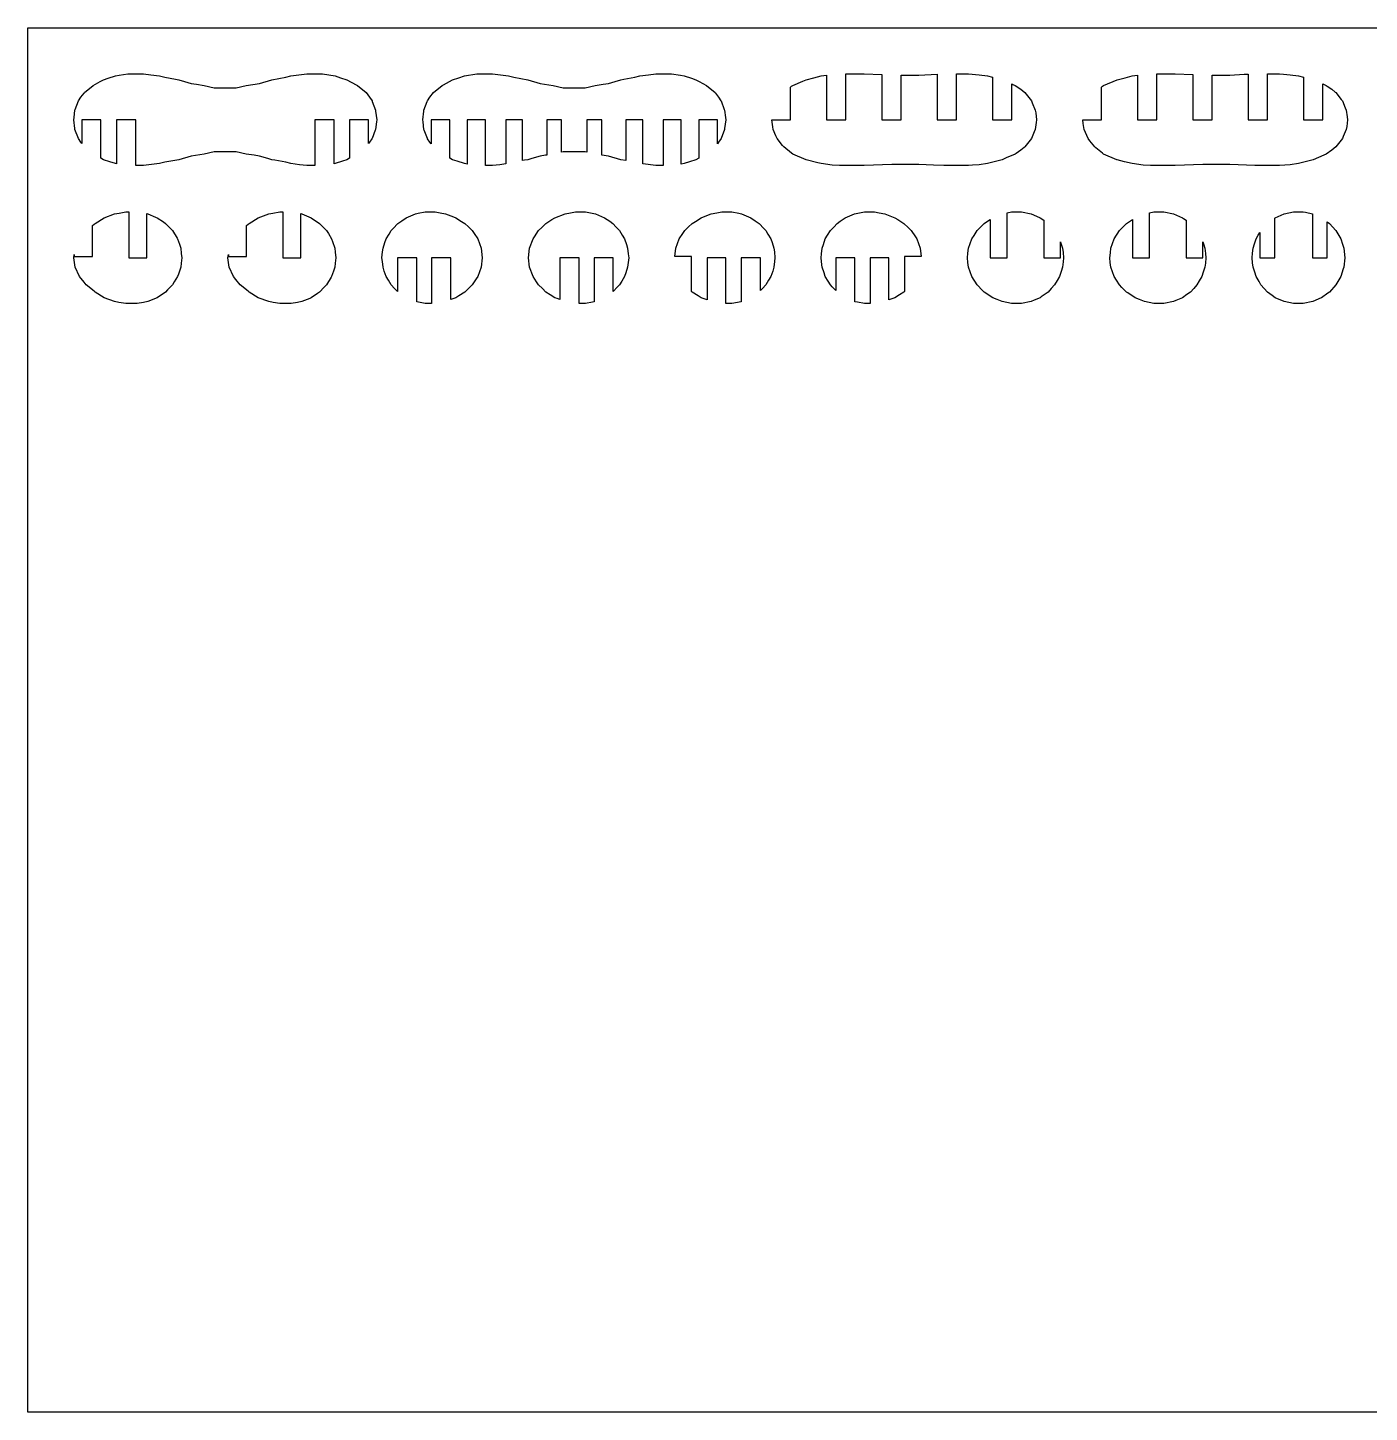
# Model space of a CAD drawing. Header units: metres. Extents: x 0 to 600, y 0 to 300.
# Drawn here: x 0 to 290.7, y 0 to 300 of the extents above; entities that cross this region are included whole.
import ezdxf

# ---------------------------------------------------------------- set-up
doc = ezdxf.new("R2010")
doc.units = ezdxf.units.M

msp = doc.modelspace()

# ---------------------------------------------------------------- linework, layer by layer
at = {"layer": 'C-11'}
for p, q in [((165.757722, 287.486229), (167.959816, 288.420254)), ((167.959816, 288.420254), (168.654804, 288.715035)), ((168.654804, 288.715035), (170.31157, 289.145667)), ((170.31157, 289.145667), (171.926201, 289.565346)), ((171.926201, 289.565346), (173.098159, 289.710774)), ((173.098159, 289.710774), (173.098159, 280.054781)), ((177.265986, 280.054781), (177.265986, 290)), ((177.265986, 290), (181.153298, 290)), ((181.153298, 290), (181.223965, 289.993979)), ((181.223965, 289.993979), (185.083997, 289.829606)), ((185.083997, 289.829606), (185.083997, 280.054781)), ((189.251824, 289.740454), (190.918361, 289.743608)), ((189.251824, 280.054781), (189.251824, 289.740454)), ((190.918361, 289.743608), (193.065681, 289.747672)), ((190.918361, 289.743608), (190.918361, 289.743608)), ((193.065681, 289.747672), (197.069834, 289.933007)), ((197.069834, 289.933007), (197.069834, 280.054781)), ((201.237662, 280.054781), (201.237662, 290)), ((201.237662, 290), (203.833628, 290)), ((203.833628, 290), (206.17452, 289.792465)), ((206.17452, 289.792465), (207.960719, 289.565346)), ((207.960719, 289.565346), (209.055672, 289.273719)), ((209.055672, 289.273719), (209.055672, 280.054781)), ((165.280149, 287.135227), (165.51665, 287.329925)), ((165.280149, 280.054781), (165.280149, 287.135227)), ((165.51665, 287.329925), (165.757722, 287.486229)), ((213.2235, 280.054781), (213.2235, 287.815299)), ((213.2235, 287.815299), (213.488932, 287.699937)), ((213.488932, 287.699937), (213.980643, 287.486229)), ((213.980643, 287.486229), (215.205669, 286.672355)), ((215.205669, 286.672355), (216.089998, 285.932634)), ((216.089998, 285.932634), (217.477854, 284.122148)), ((217.477854, 284.122148), (217.665942, 283.68616)), ((217.665942, 283.68616), (218.335593, 282.133898)), ((218.335593, 282.133898), (218.418215, 281.541833)), ((161.464178, 278.493894), (161.242851, 280.054781)), ((161.242851, 280.054781), (161.242851, 280.054781)), ((161.242851, 280.054781), (165.280149, 280.054781)), ((173.098159, 280.054781), (177.265986, 280.054781)), ((185.083997, 280.054781), (189.251824, 280.054781)), ((197.069834, 280.054781), (201.237662, 280.054781)), ((209.055672, 280.054781), (213.2235, 280.054781)), ((218.53952, 279.436985), (218.335593, 277.975664)), ((218.418215, 281.541833), (218.625733, 280.054781)), ((218.625733, 280.054781), (218.53952, 279.436985)), ((161.464177, 278.493893), (161.464178, 278.493894)), ((161.537658, 277.975664), (161.464177, 278.493893)), ((162.142902, 276.594891), (161.537658, 277.975664)), ((162.409183, 275.987414), (162.142902, 276.594891)), ((218.1099, 277.452506), (217.477854, 275.987414)), ((218.335593, 277.975664), (218.1099, 277.452506)), ((163.566144, 274.502015), (162.409183, 275.987414)), ((163.819349, 274.176929), (163.566144, 274.502015)), ((165.51665, 272.779637), (163.819349, 274.176929)), ((215.205669, 273.437207), (214.199635, 272.768825)), ((215.95543, 274.064365), (215.205669, 273.437207)), ((216.089999, 274.176929), (215.95543, 274.064365)), ((217.217894, 275.64829), (216.089999, 274.176929)), ((217.477854, 275.987414), (217.217894, 275.64829)), ((165.757722, 272.623332), (165.51665, 272.779637)), ((168.654804, 271.394526), (165.757722, 272.623332)), ((171.236354, 270.723523), (168.654804, 271.394526)), ((171.926201, 270.544216), (171.236354, 270.723523)), ((171.236354, 270.723523), (171.236354, 270.723523)), ((174.314495, 270.247853), (171.926201, 270.544216)), ((175.937659, 270.109562), (174.314495, 270.247853)), ((181.153298, 270.109562), (175.937659, 270.109562)), ((181.223965, 270.115583), (181.153298, 270.109562)), ((187.265842, 270.372867), (181.223965, 270.115583)), ((190.589397, 270.366577), (187.265842, 270.372867)), ((193.065681, 270.36189), (190.589397, 270.366577)), ((196.240366, 270.214947), (193.065681, 270.36189)), ((198.517197, 270.109562), (196.240366, 270.214947)), ((196.240366, 270.214947), (196.240366, 270.214947)), ((203.833628, 270.109562), (198.517197, 270.109562)), ((204.724122, 270.18851), (203.833628, 270.109562)), ((206.17452, 270.317097), (204.724122, 270.18851)), ((207.960719, 270.544216), (206.17452, 270.317097)), ((210.009757, 271.089951), (207.960719, 270.544216)), ((211.153331, 271.394527), (210.009757, 271.089951)), ((210.009757, 271.089951), (210.009757, 271.089951)), ((212.022919, 271.772467), (211.153331, 271.394527)), ((213.980643, 272.623332), (212.022919, 271.772467)), ((214.199635, 272.768825), (213.980643, 272.623332))]:
    msp.add_line(p, q, dxfattribs=at)
at = {"layer": 'C-2'}
for p, q in [((233.140603, 287.486229), (236.037685, 288.715035)), ((236.037685, 288.715035), (237.773751, 289.166278)), ((237.773751, 289.166278), (239.309082, 289.565346)), ((239.309082, 289.565346), (240.48104, 289.710774)), ((240.48104, 289.710774), (240.48104, 280.054781)), ((244.648868, 280.054781), (244.648868, 290)), ((244.648868, 290), (248.536179, 290)), ((248.536179, 290), (248.606846, 289.993979)), ((248.606846, 289.993979), (252.466878, 289.829606)), ((252.466878, 289.829606), (252.466878, 280.054781)), ((256.634706, 289.740454), (257.972278, 289.742985)), ((256.634706, 280.054781), (256.634706, 289.740454)), ((257.972278, 289.742985), (260.448563, 289.747672)), ((260.448563, 289.747672), (263.623247, 289.894615)), ((263.623247, 289.894615), (264.452716, 289.933007)), ((263.623247, 289.894615), (263.623247, 289.894615)), ((264.452716, 289.933007), (264.452716, 280.054781)), ((268.620543, 280.054781), (268.620543, 290)), ((268.620543, 290), (271.21651, 290)), ((271.21651, 290), (272.107004, 289.921052)), ((272.107004, 289.921052), (273.557401, 289.792465)), ((273.557401, 289.792465), (275.3436, 289.565346)), ((275.3436, 289.565346), (276.438554, 289.273719)), ((276.438554, 289.273719), (276.438554, 280.054781)), ((232.66303, 287.135227), (232.899531, 287.329925)), ((232.66303, 280.054781), (232.66303, 287.135227)), ((232.899531, 287.329925), (233.140603, 287.486229)), ((280.606381, 280.054781), (280.606381, 287.815299)), ((280.606381, 287.815299), (281.363524, 287.486229)), ((281.363524, 287.486229), (281.582516, 287.340737)), ((281.582516, 287.340737), (282.588551, 286.672355)), ((282.588551, 286.672355), (283.338311, 286.045197)), ((283.338311, 286.045197), (283.47288, 285.932633)), ((283.47288, 285.932633), (284.600775, 284.461273)), ((284.600775, 284.461273), (284.860736, 284.122148)), ((284.860736, 284.122148), (285.492781, 282.657056)), ((285.492781, 282.657056), (285.718475, 282.133898)), ((285.718475, 282.133898), (285.922401, 280.672577)), ((228.736867, 279.270999), (228.625733, 280.054781)), ((228.625733, 280.054781), (232.66303, 280.054781)), ((228.92054, 277.975664), (228.736867, 279.270999)), ((240.48104, 280.054781), (244.648868, 280.054781)), ((252.466878, 280.054781), (256.634706, 280.054781)), ((264.452716, 280.054781), (268.620543, 280.054781)), ((276.438554, 280.054781), (280.606381, 280.054781)), ((286.008614, 280.054781), (285.801097, 278.567729)), ((285.922401, 280.672577), (286.008614, 280.054781)), ((229.216065, 277.301471), (228.92054, 277.975664)), ((229.792065, 275.987414), (229.216065, 277.301471)), ((285.048824, 276.423403), (284.860736, 275.987414)), ((285.718475, 277.975664), (285.048824, 276.423403)), ((285.801097, 278.567729), (285.718475, 277.975664)), ((230.157756, 275.517909), (229.792065, 275.987414)), ((231.20223, 274.176929), (230.157756, 275.517909)), ((231.467572, 273.958488), (231.20223, 274.176929)), ((232.899531, 272.779637), (231.467572, 273.958488)), ((282.58855, 273.437206), (281.363524, 272.623333)), ((283.472879, 274.176927), (282.58855, 273.437206)), ((284.860736, 275.987414), (283.472879, 274.176927)), ((233.140603, 272.623333), (232.899531, 272.779637)), ((236.025329, 271.399767), (233.140603, 272.623333)), ((236.037685, 271.394526), (236.025329, 271.399767)), ((236.025329, 271.399767), (236.025329, 271.399767)), ((237.694451, 270.963895), (236.037685, 271.394526)), ((239.309082, 270.544216), (237.694451, 270.963895)), ((241.697377, 270.247853), (239.309082, 270.544216)), ((243.32054, 270.109562), (241.697377, 270.247853)), ((248.536179, 270.109562), (243.32054, 270.109562)), ((248.606846, 270.115583), (248.536179, 270.109562)), ((254.648723, 270.372867), (248.606846, 270.115583)), ((258.301242, 270.365954), (254.648723, 270.372867)), ((260.448563, 270.36189), (258.301242, 270.365954)), ((258.301242, 270.365954), (258.301242, 270.365954)), ((265.900079, 270.109562), (260.448563, 270.36189)), ((271.216509, 270.109562), (265.900079, 270.109562)), ((273.557401, 270.317097), (271.216509, 270.109562)), ((275.3436, 270.544216), (273.557401, 270.317097)), ((278.536212, 271.394526), (275.3436, 270.544216)), ((280.871813, 272.409625), (278.536212, 271.394526)), ((281.363524, 272.623333), (280.871813, 272.409625))]:
    msp.add_line(p, q, dxfattribs=at)
at = {"layer": 'C-4'}
for p, q in [((14.589771, 257.595791), (16.587725, 258.824597)), ((16.587725, 258.824597), (18.843822, 259.674908)), ((18.843822, 259.674908), (19.800443, 259.847036)), ((19.800443, 259.847036), (21.259462, 260.109562)), ((19.800443, 259.847036), (19.800443, 259.847036)), ((21.259462, 260.109562), (21.891788, 260.109562)), ((21.891788, 260.109562), (21.891788, 250.164343)), ((25.825533, 250.164343), (25.825533, 259.718062)), ((25.825533, 259.718062), (26.041326, 259.674908)), ((26.041326, 259.674908), (27.725446, 258.969449)), ((27.725446, 258.969449), (28.071245, 258.824597)), ((28.071245, 258.824597), (29.394382, 257.920152)), ((14.039708, 257.129898), (14.391121, 257.40903)), ((14.039708, 250.443304), (14.039708, 257.129898)), ((14.391121, 257.40903), (14.589771, 257.595791)), ((29.394382, 257.920152), (29.868899, 257.595791)), ((29.868899, 257.595791), (30.85372, 256.566742)), ((30.85372, 256.566742), (31.355722, 256.042195)), ((31.355722, 256.042195), (32.362786, 254.401101)), ((32.362786, 254.401101), (32.362786, 254.401101)), ((32.362786, 254.401101), (32.466734, 254.231709)), ((32.466734, 254.231709), (32.860051, 253.092816)), ((32.860051, 253.092816), (33.153375, 252.24346)), ((33.153375, 252.24346), (33.282705, 251.085766)), ((10, 250.164343), (10.105963, 250.885382)), ((10.305543, 248.085226), (10, 250.164343)), ((10.105963, 250.885382), (10.105963, 250.443304)), ((10.105963, 250.443304), (14.039708, 250.443304)), ((21.891788, 250.164343), (25.825533, 250.164343)), ((33.385641, 250.164343), (33.255407, 248.998553)), ((33.282705, 251.085766), (33.385641, 250.164343)), ((11.208816, 246.096976), (10.305543, 248.085226)), ((12.211618, 244.854742), (11.208816, 246.096976)), ((32.466734, 246.096976), (31.763128, 244.950391)), ((32.64915, 246.625183), (32.466734, 246.096976)), ((33.153375, 248.085226), (32.649149, 246.625184)), ((32.649149, 246.625184), (32.64915, 246.625183)), ((33.255407, 248.998553), (33.153375, 248.085226)), ((12.670342, 244.28649), (12.211618, 244.854742)), ((14.391121, 242.919656), (12.670342, 244.28649)), ((30.306353, 243.189995), (29.868899, 242.732894)), ((31.355722, 244.28649), (30.306353, 243.189995)), ((31.763128, 244.950391), (31.355722, 244.28649)), ((14.589771, 242.732894), (14.391121, 242.919656)), ((16.587725, 241.504088), (14.589771, 242.732894)), ((18.843822, 240.653778), (16.587725, 241.504088)), ((19.744852, 240.491653), (18.843822, 240.653778)), ((21.259462, 240.219124), (19.744852, 240.491653)), ((19.744852, 240.491653), (19.744852, 240.491653)), ((23.729066, 240.219124), (21.259462, 240.219124)), ((25.113513, 240.468232), (23.729066, 240.219124)), ((26.041326, 240.653778), (25.113513, 240.468232)), ((28.071245, 241.504088), (26.041326, 240.653778)), ((29.868899, 242.732894), (28.071245, 241.504088))]:
    msp.add_line(p, q, dxfattribs=at)
at = {"layer": 'C-5'}
for p, q in [((207.541738, 257.790309), (208.570991, 258.472742)), ((208.570991, 258.472742), (208.570991, 250.164343)), ((212.221609, 259.90487), (213.20384, 260.109562)), ((212.221609, 250.164343), (212.221609, 259.90487)), ((213.20384, 260.109562), (215.336154, 260.109562)), ((215.336154, 260.109562), (217.421872, 259.674908)), ((217.421872, 259.674908), (218.5931, 259.163653)), ((218.5931, 259.163653), (219.369839, 258.824597)), ((219.369839, 258.824597), (220.156611, 258.264165)), ((220.156611, 258.264165), (220.156611, 250.164343)), ((204.570115, 254.231709), (205.061949, 255.00913)), ((205.061949, 255.00913), (205.715517, 256.042195)), ((205.061949, 255.00913), (205.061949, 255.00913)), ((205.715517, 256.042195), (206.1208, 256.452964)), ((206.1208, 256.452964), (207.248364, 257.595791)), ((207.248364, 257.595791), (207.541738, 257.790309)), ((203.739521, 251.178123), (203.862218, 252.24346)), ((203.862218, 252.24346), (204.570115, 254.231709)), ((223.807229, 250.164343), (223.807229, 253.569812)), ((223.807229, 253.569812), (223.886319, 253.331163)), ((223.886319, 253.331163), (224.246792, 252.24346)), ((224.246792, 252.24346), (224.345733, 251.320549)), ((203.622763, 250.164343), (203.739521, 251.178123)), ((203.744272, 249.109316), (203.622763, 250.164343)), ((203.862218, 248.085226), (203.744272, 249.109316)), ((208.570991, 250.164343), (212.221609, 250.164343)), ((220.156611, 250.164343), (223.807229, 250.164343)), ((224.370276, 249.237096), (224.246792, 248.085226)), ((224.345733, 251.320549), (224.469681, 250.164343)), ((224.469681, 250.164343), (224.370276, 249.237096)), ((204.570115, 246.096976), (203.862218, 248.085226)), ((205.715517, 244.28649), (204.570115, 246.096976)), ((223.587873, 246.096976), (223.070477, 245.218367)), ((223.943974, 247.171488), (223.587873, 246.096976)), ((224.246792, 248.085226), (223.943974, 247.171488)), ((206.902034, 243.083913), (205.715517, 244.28649)), ((207.248364, 242.732894), (206.902034, 243.083913)), ((206.902034, 243.083913), (206.902034, 243.083913)), ((221.774092, 243.472427), (221.094917, 242.732894)), ((222.521713, 244.28649), (221.774092, 243.472427)), ((223.070477, 245.218367), (222.521713, 244.28649)), ((209.101664, 241.504088), (207.248364, 242.732894)), ((210.091614, 241.10186), (209.101664, 241.504088)), ((211.11812, 240.653778), (210.091614, 241.10186)), ((213.20384, 240.219124), (211.11812, 240.653778)), ((215.336154, 240.219124), (213.20384, 240.219124)), ((217.421872, 240.653778), (215.336154, 240.219124)), ((218.114922, 240.956302), (217.421872, 240.653778)), ((219.369839, 241.504088), (218.114922, 240.956302)), ((219.618787, 241.681419), (219.369839, 241.504088)), ((221.094917, 242.732894), (219.618787, 241.681419)), ((219.618787, 241.681419), (219.618787, 241.681419))]:
    msp.add_line(p, q, dxfattribs=at)
at = {"layer": 'C-6'}
for p, q in [((270.204175, 258.727585), (270.33828, 258.824597)), ((270.204175, 250.164343), (270.204175, 258.727585)), ((270.33828, 258.824597), (272.256392, 259.674908)), ((272.256392, 259.674908), (274.310145, 260.109562)), ((274.310145, 260.109562), (276.409779, 260.109562)), ((276.409779, 260.109562), (276.902195, 260.005347)), ((276.902195, 260.005347), (278.381485, 259.692272)), ((278.381485, 259.692272), (278.381485, 250.164343)), ((266.184895, 254.231709), (266.648197, 255.030709)), ((266.648197, 255.030709), (266.987994, 255.616714)), ((266.987994, 255.616714), (266.987994, 250.164343)), ((281.597666, 250.164343), (281.597666, 257.944918)), ((281.597666, 257.944918), (282.080282, 257.595791)), ((282.080282, 257.595791), (283.485212, 256.042195)), ((283.485212, 256.042195), (283.667326, 255.728125)), ((283.667326, 255.728125), (284.535029, 254.23171)), ((265.423808, 251.179956), (265.536071, 252.24346)), ((265.536071, 252.24346), (265.841002, 253.177886)), ((265.841002, 253.177886), (266.184895, 254.231709)), ((284.535029, 254.23171), (284.895823, 253.126094)), ((284.895823, 253.126094), (284.895823, 253.126095)), ((284.895823, 253.126095), (285.183852, 252.24346)), ((285.183852, 252.24346), (285.403323, 250.164343)), ((265.3166, 250.164343), (265.423808, 251.179956)), ((265.430462, 249.085696), (265.3166, 250.164343)), ((265.423808, 251.179956), (265.423808, 251.179956)), ((265.536071, 248.085226), (265.430462, 249.085696)), ((265.430462, 249.085696), (265.430462, 249.085696)), ((266.987994, 250.164343), (270.204175, 250.164343)), ((278.381485, 250.164343), (281.597666, 250.164343)), ((285.403323, 250.164343), (285.183852, 248.085226)), ((265.87038, 247.060771), (265.536071, 248.085226)), ((266.184895, 246.096976), (265.87038, 247.060771)), ((266.816514, 245.007703), (266.184895, 246.096976)), ((284.535029, 246.096977), (283.485212, 244.28649)), ((285.075249, 247.752424), (284.535029, 246.096977)), ((285.183852, 248.085226), (285.075249, 247.752424)), ((267.234712, 244.28649), (266.816514, 245.007703)), ((266.816514, 245.007703), (266.816514, 245.007703)), ((268.639641, 242.732894), (267.234712, 244.28649)), ((283.485212, 244.28649), (282.080282, 242.732894)), ((269.67091, 241.986868), (268.639641, 242.732894)), ((270.33828, 241.504088), (269.67091, 241.986868)), ((269.67091, 241.986868), (269.67091, 241.986868)), ((272.256392, 240.653778), (270.33828, 241.504088)), ((274.310145, 240.219124), (272.256392, 240.653778)), ((276.409779, 240.219124), (274.310145, 240.219124)), ((278.46353, 240.653778), (276.409779, 240.219124)), ((280.265278, 241.452503), (278.46353, 240.653778)), ((280.381642, 241.504088), (280.265278, 241.452503)), ((280.265278, 241.452503), (280.265278, 241.452503)), ((281.734926, 242.483062), (280.381642, 241.504088)), ((282.080282, 242.732894), (281.734926, 242.483062))]:
    msp.add_line(p, q, dxfattribs=at)
at = {"layer": 'C-8'}
for p, q in [((238.095282, 257.595791), (239.417909, 258.472742)), ((239.417909, 258.472742), (239.417909, 250.164343)), ((243.068528, 259.90487), (244.050758, 260.109562)), ((243.068528, 250.164343), (243.068528, 259.90487)), ((244.050758, 260.109562), (246.183072, 260.109562)), ((246.183072, 260.109562), (248.26879, 259.674908)), ((248.26879, 259.674908), (248.961841, 259.372383)), ((248.961841, 259.372383), (250.216757, 258.824597)), ((250.216757, 258.824597), (250.465705, 258.647267)), ((250.465705, 258.647267), (250.465705, 258.647266)), ((250.465705, 258.647266), (251.003529, 258.264164)), ((251.003529, 258.264164), (251.003529, 250.164343)), ((235.417033, 254.231709), (236.562435, 256.042195)), ((236.562435, 256.042195), (237.748952, 257.244773)), ((237.748952, 257.244773), (238.095282, 257.595791)), ((237.748952, 257.244773), (237.748952, 257.244773)), ((234.59119, 251.21937), (234.709136, 252.24346)), ((234.709136, 252.24346), (235.417033, 254.231709)), ((254.654147, 250.164343), (254.654147, 253.569816)), ((254.654147, 253.569816), (254.790892, 253.157198)), ((254.790892, 253.157198), (255.09371, 252.24346)), ((255.09371, 252.24346), (255.217194, 251.09159)), ((234.469681, 250.164343), (234.59119, 251.21937)), ((234.586439, 249.150563), (234.469681, 250.164343)), ((234.709136, 248.085226), (234.586439, 249.150563)), ((239.417909, 250.164343), (243.068528, 250.164343)), ((251.003529, 250.164343), (254.654147, 250.164343)), ((255.192651, 249.008136), (255.09371, 248.085226)), ((255.3166, 250.164343), (255.192651, 249.008136)), ((255.217194, 251.09159), (255.3166, 250.164343)), ((235.417033, 246.096976), (234.709136, 248.085226)), ((235.908867, 245.319556), (235.417033, 246.096976)), ((254.434791, 246.096976), (253.872901, 245.142809)), ((254.733237, 246.997523), (254.434791, 246.096976)), ((255.09371, 248.085226), (254.733237, 246.997523)), ((236.562435, 244.28649), (235.908867, 245.319556)), ((235.908867, 245.319556), (235.908867, 245.319556)), ((237.111796, 243.729694), (236.562435, 244.28649)), ((238.095282, 242.732894), (237.111796, 243.729694)), ((237.111796, 243.729694), (237.111796, 243.729694)), ((252.661141, 243.516125), (251.941835, 242.732894)), ((253.368632, 244.28649), (252.661141, 243.516125)), ((253.872901, 245.142809), (253.368632, 244.28649)), ((238.388657, 242.538377), (238.095282, 242.732894)), ((239.948582, 241.504088), (238.388657, 242.538377)), ((240.938533, 241.10186), (239.948582, 241.504088)), ((241.965038, 240.653778), (240.938533, 241.10186)), ((244.050758, 240.219124), (241.965038, 240.653778)), ((246.183072, 240.219124), (244.050758, 240.219124)), ((248.26879, 240.653778), (246.183072, 240.219124)), ((248.768028, 240.871701), (248.26879, 240.653778)), ((250.216757, 241.504088), (248.768028, 240.871702)), ((248.768028, 240.871702), (248.768028, 240.871701)), ((251.159941, 242.175936), (250.216757, 241.504088)), ((251.941835, 242.732894), (251.159941, 242.175936))]:
    msp.add_line(p, q, dxfattribs=at)
at = {"layer": 'C-9'}
for p, q in [((47.975412, 257.595791), (49.973366, 258.824597)), ((49.973366, 258.824597), (52.229463, 259.674908)), ((52.229463, 259.674908), (53.130493, 259.837033)), ((53.130493, 259.837033), (54.645103, 260.109562)), ((53.130493, 259.837033), (53.130493, 259.837033)), ((54.645103, 260.109562), (55.277429, 260.109562)), ((55.277429, 260.109562), (55.277429, 250.164343)), ((59.211174, 250.164343), (59.211174, 259.718062)), ((59.211174, 259.718062), (59.426967, 259.674908)), ((59.426967, 259.674908), (61.456886, 258.824597)), ((61.456886, 258.824597), (63.25454, 257.595791)), ((47.425349, 257.129898), (47.776763, 257.40903)), ((47.425349, 250.443304), (47.425349, 257.129898)), ((47.776763, 257.40903), (47.975412, 257.595791)), ((63.25454, 257.595791), (63.691994, 257.138691)), ((63.691994, 257.138691), (64.741363, 256.042195)), ((64.741363, 256.042195), (65.148769, 255.378295)), ((65.148769, 255.378295), (65.852376, 254.23171)), ((65.852376, 254.23171), (66.034791, 253.703502)), ((66.034791, 253.703502), (66.034791, 253.703502)), ((66.034791, 253.703502), (66.539016, 252.24346)), ((66.539016, 252.24346), (66.641048, 251.330134)), ((43.385641, 250.164343), (43.491604, 250.885382)), ((43.691185, 248.085226), (43.385641, 250.164343)), ((43.491604, 250.885382), (43.491604, 250.443304)), ((43.491604, 250.443304), (47.425349, 250.443304)), ((55.277429, 250.164343), (59.211174, 250.164343)), ((66.641646, 249.003912), (66.539016, 248.085226)), ((66.641048, 251.330134), (66.771283, 250.164343)), ((66.771283, 250.164343), (66.641645, 249.003912)), ((66.641645, 249.003912), (66.641646, 249.003912)), ((44.594457, 246.096976), (43.691185, 248.085226)), ((45.125792, 245.438777), (44.594457, 246.096976)), ((65.852376, 246.096976), (65.748427, 245.927584)), ((66.245693, 247.23587), (65.852376, 246.096976)), ((66.539016, 248.085226), (66.245693, 247.23587)), ((46.055982, 244.286492), (45.125792, 245.438777)), ((47.776763, 242.919656), (46.055982, 244.286492)), ((64.239361, 243.761944), (63.25454, 242.732894)), ((64.741363, 244.28649), (64.239361, 243.761944)), ((65.748427, 245.927585), (64.741363, 244.28649)), ((65.748427, 245.927584), (65.748427, 245.927585)), ((47.975412, 242.732894), (47.776763, 242.919656)), ((49.973366, 241.504088), (47.975412, 242.732894)), ((52.229463, 240.653778), (49.973366, 241.504088)), ((53.186084, 240.48165), (52.229463, 240.653778)), ((54.645103, 240.219124), (53.186084, 240.48165)), ((53.186084, 240.48165), (53.186084, 240.48165)), ((57.114708, 240.219124), (54.645103, 240.219124)), ((58.499155, 240.468232), (57.114708, 240.219124)), ((59.426967, 240.653778), (58.499155, 240.468232)), ((61.111088, 241.359237), (59.426967, 240.653778)), ((61.456886, 241.504088), (61.111088, 241.359237)), ((62.780023, 242.408533), (61.456886, 241.504088)), ((63.25454, 242.732894), (62.780023, 242.408533))]:
    msp.add_line(p, q, dxfattribs=at)
at = {"layer": 'sheet_boundary'}
for p, q in [((0, 300), (600, 300)), ((0, 0), (0, 300)), ((600, 0), (0, 0))]:
    msp.add_line(p, q, dxfattribs=at)
at = {"layer": 'Y-2'}
for p, q in [((14.176083, 287.486229), (15.70938, 288.318658)), ((15.70938, 288.318658), (16.439491, 288.715035)), ((16.439491, 288.715035), (17.423636, 289.042452)), ((17.423636, 289.042452), (18.995344, 289.565346)), ((17.423636, 289.042452), (17.423636, 289.042452)), ((18.995344, 289.565346), (19.797341, 289.692728)), ((19.797341, 289.692728), (21.731934, 290)), ((21.731934, 290), (25.107679, 290)), ((25.107679, 290), (26.704611, 289.799384)), ((26.704611, 289.799384), (26.704611, 289.799384)), ((26.704611, 289.799384), (28.56759, 289.565346)), ((28.56759, 289.565346), (29.686427, 289.270935)), ((29.686427, 289.270935), (32.048031, 288.840914)), ((32.048031, 288.840914), (32.048031, 288.840914)), ((32.048031, 288.840914), (32.73934, 288.715035)), ((32.73934, 288.715035), (33.942354, 288.357573)), ((33.942354, 288.357573), (35.424661, 287.917121)), ((50.196764, 287.917121), (52.882086, 288.715035)), ((52.882086, 288.715035), (55.934999, 289.270935)), ((55.934999, 289.270935), (57.053836, 289.565346)), ((57.053836, 289.565346), (60.513747, 290)), ((60.513747, 290), (63.889491, 290)), ((63.889491, 290), (66.626082, 289.565346)), ((66.626082, 289.565346), (67.808414, 289.171994)), ((67.808414, 289.171994), (69.181934, 288.715035)), ((69.181934, 288.715035), (71.179867, 287.630356)), ((11.522896, 284.921638), (12.232345, 285.839846)), ((12.232345, 285.839846), (12.304036, 285.932633)), ((12.304036, 285.932633), (14.176083, 287.486229)), ((35.424661, 287.917121), (36.568437, 287.743394)), ((36.568437, 287.743394), (36.568437, 287.743394)), ((36.568437, 287.743394), (38.261547, 287.486229)), ((38.261547, 287.486229), (40.421491, 286.98473)), ((40.421491, 286.98473), (45.199935, 286.98473)), ((45.199935, 286.98473), (47.359879, 287.486229)), ((47.359879, 287.486229), (50.196764, 287.917121)), ((71.179867, 287.630356), (71.179867, 287.630356)), ((71.179867, 287.630356), (71.445343, 287.486229)), ((71.445343, 287.486229), (73.317389, 285.932633)), ((73.317389, 285.932633), (74.09853, 284.921637)), ((10.055829, 280.51733), (10.250946, 282.133898)), ((10.250946, 282.133898), (10.315645, 282.307293)), ((10.315645, 282.307293), (10.992823, 284.122148)), ((10.992823, 284.122148), (11.036186, 284.18755)), ((11.036186, 284.18755), (11.522896, 284.921638)), ((74.09853, 284.921637), (74.628603, 284.122148)), ((74.628603, 284.122148), (74.658104, 284.043082)), ((74.658104, 284.043082), (75.37048, 282.133898)), ((75.37048, 282.133898), (75.393447, 281.943615)), ((10, 280.054781), (10.055829, 280.517329)), ((10.227979, 278.165947), (10, 280.054781)), ((10.055829, 280.517329), (10.055829, 280.51733)), ((15.883832, 280.054781), (11.754932, 280.054781)), ((11.754932, 280.054781), (11.754932, 274.88761)), ((15.883832, 271.696194), (15.883832, 280.054781)), ((23.410543, 280.054781), (19.242715, 280.054781)), ((19.242715, 280.054781), (19.242715, 270.504926)), ((23.410543, 270.109562), (23.410543, 280.054781)), ((66.37871, 280.054781), (62.210883, 280.054781)), ((62.210883, 280.054781), (62.210883, 270.109562)), ((66.37871, 270.504926), (66.37871, 280.054781)), ((73.866494, 280.054781), (69.737593, 280.054781)), ((69.737593, 280.054781), (69.737593, 271.696194)), ((73.866494, 274.88761), (73.866494, 280.054781)), ((75.565597, 279.592232), (75.37048, 277.975664)), ((75.393447, 281.943615), (75.621426, 280.054781)), ((75.621426, 280.054781), (75.565597, 279.592233)), ((75.565597, 279.592233), (75.565597, 279.592232)), ((10.250946, 277.975664), (10.227979, 278.165947)), ((10.992823, 275.987414), (10.250946, 277.975664)), ((75.305781, 277.802269), (74.628603, 275.987414)), ((75.37048, 277.975664), (75.305781, 277.802269)), ((11.522896, 275.187925), (10.992823, 275.987414)), ((11.754932, 274.88761), (11.522896, 275.187925)), ((40.421491, 273.124832), (38.261547, 272.623333)), ((45.199935, 273.124832), (40.421491, 273.124832)), ((47.359879, 272.623333), (45.199935, 273.124832)), ((74.09853, 275.187924), (73.866494, 274.88761)), ((74.58524, 275.922012), (74.09853, 275.187924)), ((74.628603, 275.987414), (74.58524, 275.922012)), ((16.439491, 271.394526), (15.883832, 271.696194)), ((17.813012, 270.937568), (16.439491, 271.394526)), ((18.995344, 270.544216), (17.813012, 270.937568)), ((19.242715, 270.504926), (18.995344, 270.544216)), ((25.107679, 270.109562), (23.410543, 270.109562)), ((28.56759, 270.544216), (25.107679, 270.109562)), ((29.686427, 270.838627), (28.56759, 270.544216)), ((32.73934, 271.394526), (29.686427, 270.838627)), ((35.424661, 272.192441), (32.73934, 271.394526)), ((38.261547, 272.623333), (35.424661, 272.192441)), ((49.052989, 272.366168), (47.359879, 272.623333)), ((50.196764, 272.192441), (49.052989, 272.366168)), ((49.052989, 272.366168), (49.052989, 272.366168)), ((52.036656, 271.645737), (50.196764, 272.192441)), ((52.882086, 271.394526), (52.036656, 271.645737)), ((52.036656, 271.645737), (52.036656, 271.645737)), ((53.573394, 271.268647), (52.882086, 271.394526)), ((55.934999, 270.838627), (53.573394, 271.268647)), ((53.573394, 271.268647), (53.573394, 271.268647)), ((57.053836, 270.544216), (55.934999, 270.838627)), ((58.916814, 270.310178), (57.053836, 270.544216)), ((60.513747, 270.109562), (58.916814, 270.310178)), ((58.916814, 270.310178), (58.916814, 270.310178)), ((62.210883, 270.109562), (60.513747, 270.109562)), ((66.626082, 270.544216), (66.37871, 270.504926)), ((68.197789, 271.06711), (66.626082, 270.544216)), ((69.181934, 271.394526), (68.197789, 271.06711)), ((68.197789, 271.06711), (68.197789, 271.06711)), ((69.737593, 271.696194), (69.181934, 271.394526))]:
    msp.add_line(p, q, dxfattribs=at)
at = {"layer": 'Y-3-1'}
for p, q in [((80.231191, 257.595791), (81.054048, 258.167504)), ((81.054048, 258.167504), (81.999794, 258.824597)), ((81.999794, 258.824597), (83.996907, 259.674908)), ((83.996907, 259.674908), (84.635884, 259.804791)), ((84.635884, 259.804791), (86.135248, 260.109562)), ((86.135248, 260.109562), (88.321361, 260.109562)), ((88.321361, 260.109562), (89.377971, 259.894788)), ((89.377971, 259.894788), (90.565912, 259.674908)), ((90.565912, 259.674908), (92.294152, 259.004864)), ((92.294152, 259.004864), (92.294152, 259.004864)), ((92.294152, 259.004864), (92.759113, 258.824597)), ((92.759113, 258.824597), (93.999034, 258.040136)), ((93.999034, 258.040136), (94.701366, 257.595791)), ((77.675339, 254.231709), (78.29739, 255.262046)), ((78.29739, 255.262046), (78.768396, 256.042195)), ((78.768396, 256.042195), (79.182772, 256.482293)), ((79.182772, 256.482293), (79.182773, 256.482292)), ((79.182773, 256.482292), (80.231191, 257.595791)), ((94.701366, 257.595791), (95.484469, 256.83844)), ((95.484469, 256.83844), (95.484469, 256.83844)), ((95.484469, 256.83844), (96.307787, 256.042195)), ((96.307787, 256.042195), (96.721125, 255.418771)), ((96.721125, 255.418771), (97.508165, 254.231709)), ((76.911373, 251.438962), (76.999793, 252.24346)), ((76.999793, 252.24346), (77.404139, 253.433518)), ((77.404139, 253.433518), (77.675339, 254.231709)), ((97.508165, 254.231709), (98.25004, 252.24346)), ((98.25004, 252.24346), (98.500988, 250.164343)), ((76.771283, 250.164343), (76.911373, 251.438962)), ((76.859893, 249.358116), (76.771283, 250.164343)), ((76.999793, 248.085226), (76.859893, 249.358116)), ((84.287149, 250.164343), (80.158249, 250.164343)), ((80.158249, 250.164343), (80.158249, 242.810364)), ((84.287149, 240.594781), (84.287149, 250.164343)), ((91.701552, 250.164343), (87.533724, 250.164343)), ((87.533724, 250.164343), (87.533724, 240.219124)), ((91.701552, 241.094069), (91.701552, 250.164343)), ((98.500988, 250.164343), (98.25004, 248.085226)), ((77.27321, 247.28051), (76.999793, 248.085226)), ((77.675339, 246.096976), (77.27321, 247.28051)), ((78.15519, 245.302177), (77.675339, 246.096976)), ((97.508165, 246.096976), (97.18665, 245.612047)), ((98.25004, 248.085226), (97.508165, 246.096976)), ((78.768396, 244.28649), (78.15519, 245.302177)), ((79.488185, 243.52202), (78.768396, 244.28649)), ((80.158249, 242.810364), (79.488185, 243.52202)), ((95.440381, 243.447609), (94.701366, 242.732894)), ((96.307787, 244.28649), (95.440381, 243.447609)), ((95.440381, 243.447609), (95.440381, 243.447609)), ((97.18665, 245.612047), (96.307787, 244.28649)), ((86.135248, 240.219124), (84.287149, 240.594781)), ((87.533724, 240.219124), (86.135248, 240.219124)), ((92.759113, 241.504088), (91.701552, 241.094069)), ((93.41763, 241.920713), (92.759113, 241.504088)), ((94.701366, 242.732894), (93.41763, 241.920713)), ((93.41763, 241.920713), (93.41763, 241.920713))]:
    msp.add_line(p, q, dxfattribs=at)
at = {"layer": 'Y-3-2'}
for p, q in [((112.30061, 257.595791), (113.584346, 258.407973)), ((113.584346, 258.407973), (114.242863, 258.824597)), ((113.584346, 258.407973), (113.584346, 258.407973)), ((114.242863, 258.824597), (116.436064, 259.674908)), ((116.436064, 259.674908), (117.624005, 259.894788)), ((117.624005, 259.894788), (118.680615, 260.109562)), ((118.680615, 260.109562), (120.866728, 260.109562)), ((120.866728, 260.109562), (123.005069, 259.674908)), ((123.005069, 259.674908), (125.002182, 258.824597)), ((125.002182, 258.824597), (126.113642, 258.052367)), ((126.113642, 258.052367), (126.113642, 258.052367)), ((126.113642, 258.052367), (126.770785, 257.595791)), ((109.815326, 254.716639), (110.694189, 256.042195)), ((110.694189, 256.042195), (111.409189, 256.733683)), ((111.409189, 256.733683), (112.30061, 257.595791)), ((126.770785, 257.595791), (127.513791, 256.806666)), ((127.513791, 256.806666), (128.23358, 256.042195)), ((128.23358, 256.042195), (128.846786, 255.026509)), ((128.846786, 255.026509), (129.326637, 254.231709)), ((108.500988, 250.164343), (108.751936, 252.24346)), ((108.751936, 252.24346), (109.493811, 254.231709)), ((109.493811, 254.231709), (109.815326, 254.716639)), ((109.815326, 254.716639), (109.815326, 254.716639)), ((129.326637, 254.231709), (129.728766, 253.048176)), ((129.728766, 253.048176), (130.002183, 252.24346)), ((130.002183, 252.24346), (130.142083, 250.97057)), ((108.751936, 248.085226), (108.500988, 250.164343)), ((119.468252, 250.164343), (115.300424, 250.164343)), ((115.300424, 250.164343), (115.300424, 241.094069)), ((119.468252, 240.219124), (119.468252, 250.164343)), ((126.843727, 250.164343), (122.714827, 250.164343)), ((122.714827, 250.164343), (122.714827, 240.594781)), ((126.843727, 242.810365), (126.843727, 250.164343)), ((130.230693, 250.164343), (130.064389, 248.651214)), ((130.142083, 250.97057), (130.230693, 250.164343)), ((109.493811, 246.096976), (108.751936, 248.085226)), ((110.28085, 244.909914), (109.493811, 246.096976)), ((129.326637, 246.096976), (128.704586, 245.066639)), ((129.597837, 246.895168), (129.326637, 246.096976)), ((130.002183, 248.085226), (129.597837, 246.895168)), ((130.064389, 248.651214), (130.002183, 248.085226)), ((130.064389, 248.651214), (130.064389, 248.651214)), ((110.694189, 244.28649), (110.28085, 244.909914)), ((111.517507, 243.490245), (110.694189, 244.28649)), ((112.30061, 242.732894), (111.517507, 243.490245)), ((111.517507, 243.490245), (111.517507, 243.490245)), ((127.819203, 243.846394), (126.843727, 242.810365)), ((127.819204, 243.846393), (127.819203, 243.846394)), ((128.23358, 244.28649), (127.819204, 243.846393)), ((128.704586, 245.066639), (128.23358, 244.28649)), ((113.235616, 242.141344), (112.30061, 242.732894)), ((114.242863, 241.504088), (113.235616, 242.141344)), ((113.235616, 242.141344), (113.235616, 242.141344)), ((114.707824, 241.323822), (114.242863, 241.504088)), ((115.300424, 241.094069), (114.707824, 241.323822)), ((114.707824, 241.323822), (114.707824, 241.323822)), ((120.866728, 240.219124), (119.468252, 240.219124)), ((122.366092, 240.523895), (120.866728, 240.219124)), ((122.714827, 240.594781), (122.366092, 240.523895))]:
    msp.add_line(p, q, dxfattribs=at)
at = {"layer": 'Y-5-1'}
for p, q in [((143.996645, 257.595791), (144.698977, 258.040136)), ((144.698977, 258.040136), (145.938898, 258.824597)), ((145.938898, 258.824597), (146.403859, 259.004864)), ((146.403859, 259.004864), (148.132099, 259.674908)), ((146.403859, 259.004864), (146.403859, 259.004864)), ((148.132099, 259.674908), (149.32004, 259.894788)), ((149.32004, 259.894788), (150.37665, 260.109562)), ((150.37665, 260.109562), (152.562763, 260.109562)), ((152.562763, 260.109562), (154.062127, 259.804791)), ((154.062127, 259.804791), (154.701104, 259.674908)), ((154.701104, 259.674908), (156.698217, 258.824597)), ((156.698217, 258.824597), (157.643963, 258.167504)), ((157.643963, 258.167504), (158.46682, 257.595791)), ((141.189846, 254.231709), (141.976885, 255.418771)), ((141.976885, 255.418771), (142.390224, 256.042195)), ((142.390224, 256.042195), (143.213542, 256.83844)), ((143.213542, 256.83844), (143.996645, 257.595791)), ((143.213542, 256.83844), (143.213542, 256.83844)), ((158.46682, 257.595791), (159.515238, 256.482292)), ((159.515238, 256.482292), (159.515239, 256.482293)), ((159.515239, 256.482293), (159.929615, 256.042195)), ((159.929615, 256.042195), (160.400621, 255.262046)), ((160.400621, 255.262046), (161.022672, 254.231709)), ((140.230693, 250.443304), (140.447971, 252.24346)), ((140.447971, 252.24346), (141.189846, 254.231709)), ((161.022672, 254.231709), (161.293872, 253.433518)), ((161.293872, 253.433518), (161.698218, 252.24346)), ((161.698218, 252.24346), (161.786638, 251.438962)), ((143.866354, 250.443304), (140.230693, 250.443304)), ((143.866354, 242.858902), (143.866354, 250.443304)), ((151.305372, 250.164343), (147.232952, 250.164343)), ((147.232952, 250.164343), (147.232952, 241.00238)), ((151.305372, 240.219124), (151.305372, 250.164343)), ((158.773533, 250.164343), (154.605705, 250.164343)), ((154.605705, 250.164343), (154.605705, 240.634387)), ((158.773533, 243.058646), (158.773533, 250.164343)), ((161.838118, 249.358116), (161.698218, 248.085226)), ((161.786638, 251.438962), (161.926728, 250.164343)), ((161.926728, 250.164343), (161.838118, 249.358116)), ((161.022672, 246.096976), (160.542821, 245.302177)), ((161.424801, 247.28051), (161.022672, 246.096976)), ((161.698218, 248.085226), (161.424801, 247.28051)), ((159.209826, 243.52202), (158.773533, 243.058646)), ((159.929615, 244.28649), (159.209826, 243.52202)), ((160.542821, 245.302177), (159.929615, 244.28649)), ((143.996645, 242.732894), (143.866354, 242.858902)), ((145.280381, 241.920713), (143.996645, 242.732894)), ((145.938898, 241.504088), (145.280381, 241.920713)), ((145.280381, 241.920713), (145.280381, 241.920713)), ((147.232952, 241.00238), (145.938898, 241.504088)), ((152.562763, 240.219124), (151.305372, 240.219124)), ((154.605705, 240.634387), (152.562763, 240.219124))]:
    msp.add_line(p, q, dxfattribs=at)
at = {"layer": 'Y-5-2'}
for p, q in [((175.386637, 257.595791), (176.04378, 258.052367)), ((176.04378, 258.052367), (177.15524, 258.824597)), ((176.04378, 258.052367), (176.04378, 258.052367)), ((177.15524, 258.824597), (179.152353, 259.674908)), ((179.152353, 259.674908), (181.290694, 260.109562)), ((181.290694, 260.109562), (183.476806, 260.109562)), ((183.476806, 260.109562), (184.533417, 259.894788)), ((184.533417, 259.894788), (185.721357, 259.674908)), ((185.721357, 259.674908), (187.914558, 258.824597)), ((187.914558, 258.824597), (188.573076, 258.407973)), ((188.573076, 258.407973), (188.573076, 258.407973)), ((188.573076, 258.407973), (189.856811, 257.595791)), ((172.830784, 254.231709), (173.310635, 255.026509)), ((173.310635, 255.026509), (173.923842, 256.042195)), ((173.923842, 256.042195), (174.643631, 256.806666)), ((174.643631, 256.806666), (175.386637, 257.595791)), ((189.856811, 257.595791), (190.748232, 256.733683)), ((190.748232, 256.733683), (191.463232, 256.042195)), ((191.463232, 256.042195), (192.342096, 254.716639)), ((172.015339, 250.97057), (172.155239, 252.24346)), ((172.155239, 252.24346), (172.428656, 253.048176)), ((172.428656, 253.048176), (172.830784, 254.231709)), ((192.342096, 254.716639), (192.342096, 254.716639)), ((192.342096, 254.716639), (192.663611, 254.231709)), ((192.663611, 254.231709), (193.405485, 252.24346)), ((193.405485, 252.24346), (193.622763, 250.443304)), ((171.926728, 250.164343), (172.015339, 250.97057)), ((172.093033, 248.651214), (171.926728, 250.164343)), ((179.247751, 250.164343), (175.079924, 250.164343)), ((175.079924, 250.164343), (175.079924, 243.058647)), ((179.247751, 240.634387), (179.247751, 250.164343)), ((186.620505, 250.164343), (182.548085, 250.164343)), ((182.548085, 250.164343), (182.548085, 240.219124)), ((186.620505, 241.00238), (186.620505, 250.164343)), ((193.622763, 250.443304), (189.987103, 250.443304)), ((189.987103, 250.443304), (189.987103, 242.858902)), ((172.155239, 248.085226), (172.093033, 248.651214)), ((172.093033, 248.651214), (172.093033, 248.651214)), ((172.559584, 246.895168), (172.155239, 248.085226)), ((172.830784, 246.096976), (172.559584, 246.895168)), ((173.452836, 245.066639), (172.830784, 246.096976)), ((173.923842, 244.28649), (173.452836, 245.066639)), ((174.338218, 243.846393), (173.923842, 244.28649)), ((175.079924, 243.058647), (174.338218, 243.846394)), ((174.338218, 243.846394), (174.338218, 243.846393)), ((179.79133, 240.523895), (179.247751, 240.634387)), ((181.290694, 240.219124), (179.79133, 240.523895)), ((182.548085, 240.219124), (181.290694, 240.219124)), ((187.449598, 241.323822), (186.620505, 241.00238)), ((187.914558, 241.504088), (187.449598, 241.323822)), ((187.449598, 241.323822), (187.449598, 241.323822)), ((188.921806, 242.141344), (187.914558, 241.504088)), ((189.856811, 242.732894), (188.921806, 242.141344)), ((188.921806, 242.141344), (188.921806, 242.141344)), ((189.987103, 242.858902), (189.856811, 242.732894))]:
    msp.add_line(p, q, dxfattribs=at)
at = {"layer": 'Y-6'}
for p, q in [((90.062985, 287.630356), (92.060917, 288.715035)), ((92.060917, 288.715035), (93.434438, 289.171994)), ((93.434438, 289.171994), (94.616769, 289.565346)), ((94.616769, 289.565346), (97.35336, 290)), ((97.35336, 290), (100.729105, 290)), ((100.729105, 290), (104.189015, 289.565346)), ((104.189015, 289.565346), (105.307853, 289.270935)), ((105.307853, 289.270935), (108.360765, 288.715035)), ((108.360765, 288.715035), (111.046087, 287.917121)), ((125.81819, 287.917121), (127.300497, 288.357573)), ((127.300497, 288.357573), (128.503512, 288.715035)), ((128.503512, 288.715035), (129.19482, 288.840914)), ((129.19482, 288.840914), (131.556424, 289.270935)), ((129.19482, 288.840914), (129.19482, 288.840914)), ((131.556424, 289.270935), (132.675262, 289.565346)), ((132.675262, 289.565346), (134.53824, 289.799384)), ((134.53824, 289.799384), (136.135172, 290)), ((134.53824, 289.799384), (134.53824, 289.799384)), ((136.135172, 290), (139.510917, 290)), ((139.510917, 290), (141.44551, 289.692728)), ((141.44551, 289.692728), (142.247508, 289.565346)), ((142.247508, 289.565346), (143.819215, 289.042452)), ((143.819215, 289.042452), (143.819215, 289.042452)), ((143.819215, 289.042452), (144.80336, 288.715035)), ((144.80336, 288.715035), (145.533471, 288.318658)), ((145.533471, 288.318658), (147.066768, 287.486229)), ((87.144321, 284.921637), (87.925462, 285.932633)), ((87.925462, 285.932633), (89.797509, 287.486229)), ((89.797509, 287.486229), (90.062984, 287.630356)), ((90.062984, 287.630356), (90.062985, 287.630356)), ((111.046087, 287.917121), (113.882973, 287.486229)), ((113.882973, 287.486229), (116.042917, 286.98473)), ((116.042917, 286.98473), (120.82136, 286.98473)), ((120.82136, 286.98473), (122.981304, 287.486229)), ((122.981304, 287.486229), (124.674414, 287.743394)), ((124.674414, 287.743394), (125.81819, 287.917121)), ((124.674414, 287.743394), (124.674414, 287.743394)), ((147.066768, 287.486229), (148.938815, 285.932633)), ((148.938815, 285.932633), (149.010506, 285.839846)), ((149.010506, 285.839846), (149.719956, 284.921638)), ((85.849405, 281.943615), (85.872372, 282.133898)), ((85.872372, 282.133898), (86.584747, 284.043082)), ((86.584747, 284.043082), (86.614248, 284.122148)), ((86.614248, 284.122148), (87.144321, 284.921637)), ((149.719956, 284.921638), (150.206666, 284.18755)), ((150.206666, 284.18755), (150.250029, 284.122148)), ((150.250029, 284.122148), (150.927207, 282.307293)), ((150.927207, 282.307293), (150.991905, 282.133898)), ((150.991905, 282.133898), (151.187022, 280.51733)), ((85.621426, 280.054781), (85.849405, 281.943615)), ((85.677255, 279.592233), (85.621426, 280.054781)), ((85.677255, 279.592232), (85.677255, 279.592233)), ((85.872372, 277.975664), (85.677255, 279.592232)), ((91.462797, 280.054781), (87.390377, 280.054781)), ((87.390377, 280.054781), (87.390377, 274.869465)), ((91.462797, 271.719246), (91.462797, 280.054781)), ((99.17342, 280.054781), (95.239675, 280.054781)), ((95.239675, 280.054781), (95.239675, 270.44528)), ((99.17342, 270.109562), (99.17342, 280.054781)), ((107.246689, 280.054781), (103.59607, 280.054781)), ((103.59607, 280.054781), (103.59607, 270.469727)), ((107.246689, 271.191666), (107.246689, 280.054781)), ((115.698511, 280.054781), (112.48233, 280.054781)), ((112.48233, 280.054781), (112.48233, 272.41059)), ((115.698511, 273.044867), (115.698511, 280.054781)), ((124.381947, 280.054781), (121.165766, 280.054781)), ((121.165766, 280.054781), (121.165766, 273.044867)), ((124.381947, 272.41059), (124.381947, 280.054781)), ((133.268207, 280.054781), (129.617588, 280.054781)), ((129.617588, 280.054781), (129.617588, 271.191666)), ((133.268207, 270.469727), (133.268207, 280.054781)), ((141.624602, 280.054781), (137.690857, 280.054781)), ((137.690857, 280.054781), (137.690857, 270.109562)), ((141.624602, 270.44528), (141.624602, 280.054781)), ((149.4739, 280.054781), (145.40148, 280.054781)), ((145.40148, 280.054781), (145.40148, 271.719246)), ((149.4739, 274.869465), (149.4739, 280.054781)), ((151.242851, 280.054781), (151.014872, 278.165947)), ((151.187022, 280.51733), (151.187022, 280.517329)), ((151.187022, 280.517329), (151.242851, 280.054781)), ((85.93707, 277.802269), (85.872372, 277.975664)), ((86.614248, 275.987414), (85.93707, 277.802269)), ((150.991905, 277.975664), (150.250028, 275.987414)), ((151.014872, 278.165947), (150.991905, 277.975664)), ((86.657611, 275.922012), (86.614248, 275.987414)), ((87.144321, 275.187924), (86.657611, 275.922012)), ((87.390377, 274.869465), (87.144321, 275.187924)), ((116.042917, 273.124832), (115.698511, 273.044867)), ((120.82136, 273.124832), (116.042917, 273.124832)), ((121.165766, 273.044867), (120.82136, 273.124832)), ((149.719956, 275.187925), (149.4739, 274.869465)), ((150.250028, 275.987414), (149.719956, 275.187925)), ((92.060917, 271.394526), (91.462797, 271.719246)), ((93.045062, 271.06711), (92.060917, 271.394526)), ((94.616769, 270.544216), (93.045062, 271.06711)), ((93.045062, 271.06711), (93.045062, 271.06711)), ((95.239675, 270.44528), (94.616769, 270.544216)), ((100.729105, 270.109562), (99.17342, 270.109562)), ((102.326037, 270.310178), (100.729105, 270.109562)), ((103.59607, 270.469727), (102.326037, 270.310178)), ((102.326037, 270.310178), (102.326037, 270.310178)), ((107.669457, 271.268647), (107.246689, 271.191666)), ((108.360765, 271.394526), (107.669457, 271.268647)), ((107.669457, 271.268647), (107.669457, 271.268647)), ((109.206195, 271.645737), (108.360765, 271.394526)), ((111.046087, 272.192441), (109.206195, 271.645737)), ((109.206195, 271.645737), (109.206195, 271.645737)), ((112.189863, 272.366168), (111.046087, 272.192441)), ((112.48233, 272.41059), (112.189863, 272.366168)), ((112.189863, 272.366168), (112.189863, 272.366168)), ((125.81819, 272.192441), (124.381947, 272.41059)), ((128.503512, 271.394526), (125.81819, 272.192441)), ((129.617588, 271.191666), (128.503512, 271.394526)), ((136.135172, 270.109562), (133.268207, 270.469727)), ((137.690857, 270.109562), (136.135172, 270.109562)), ((142.247508, 270.544216), (141.624602, 270.44528)), ((143.429839, 270.937568), (142.247508, 270.544216)), ((144.80336, 271.394526), (143.429839, 270.937568)), ((145.40148, 271.719246), (144.80336, 271.394526))]:
    msp.add_line(p, q, dxfattribs=at)

doc.saveas('drawing.dxf')
